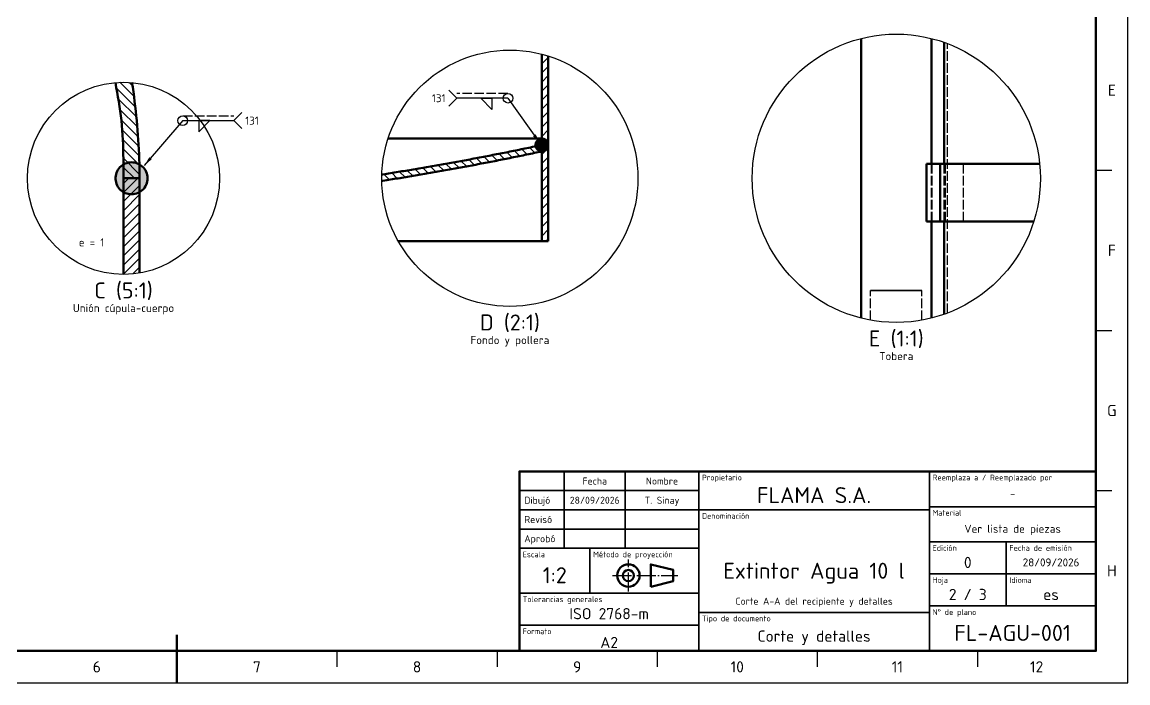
# Model space of a CAD drawing. Header units: millimetres. Extents: x 0 to 594, y 0 to 420.
# Drawn here: x 248.7 to 594, y 0 to 206.2 of the extents above; entities that cross this region are included whole.
import ezdxf
from ezdxf.enums import TextEntityAlignment as Align

# ---------------------------------------------------------------- set-up
doc = ezdxf.new("R2010")
doc.units = ezdxf.units.MM
doc.linetypes.add('ISO02-TRAZOS', pattern=[3.75, 3, -0.75])
doc.linetypes.add('ISO04-TRAZO-PUNTO', pattern=[7.625, 6, -0.75, 0.125, -0.75])
for name, color, linetype, lineweight in [('01-VISIBLE', 7, 'CONTINUOUS', 50), ('02-OCULTA', 4, 'ISO02-TRAZOS', 25), ('03-EJE', 1, 'ISO04-TRAZO-PUNTO', 25), ('05-RAYADO', 8, 'CONTINUOUS', 25), ('06-TEXTO', 7, 'CONTINUOUS', 25), ('07-RECUADRO', 7, 'CONTINUOUS', 70), ('08-FINA', 5, 'CONTINUOUS', 25), ('10-ROTULO', 7, 'CONTINUOUS', 35), ('11-TEXTO-ROTULO', 7, 'CONTINUOUS', 25), ('12-SOLDADURA', 6, 'CONTINUOUS', 25)]:
    doc.layers.add(name, color=color, linetype=linetype, lineweight=lineweight)
doc.styles.add('ISO3098', font='isocpeur.ttf')

msp = doc.modelspace()

# ---------------------------------------------------------------- hatches: boundary and pattern name
at = {"layer": '05-RAYADO'}
h = msp.add_hatch(dxfattribs=at)
h.set_pattern_fill('ANSI31', scale=0.62992)
h.paths.add_polyline_path([(413, 137.9), (411, 137.9), (411, 196.227), (411.669, 196.051), (412.611, 195.778), (413, 195.655)])
h = msp.add_hatch(dxfattribs=at)
h.set_pattern_fill('ANSI31', scale=0.62992, angle=90)
h.paths.add_polyline_path([(283.112, 186.471), (283.309, 185.164), (283.497, 183.855), (283.675, 182.545), (283.845, 181.234), (284.006, 179.922), (284.157, 178.608), (284.3, 177.294), (284.433, 175.979), (284.557, 174.663), (284.672, 173.346), (284.778, 172.028), (284.874, 170.709), (284.962, 169.39), (285.04, 168.071), (285.109, 166.75), (285.168, 165.43), (285.219, 164.109), (285.26, 162.787), (285.292, 161.466), (285.315, 160.144), (285.329, 158.822), (285.333, 157.5), (280.333, 157.5), (280.332, 158.803), (280.326, 160.105), (280.317, 161.408), (280.303, 162.71), (280.284, 164.013), (280.258, 165.315), (280.225, 166.617), (280.183, 167.919), (280.131, 169.22), (280.067, 170.521), (279.99, 171.822), (279.896, 173.121), (279.784, 174.419), (279.652, 175.715), (279.5, 177.008), (279.327, 178.299), (279.136, 179.588), (278.931, 180.874), (278.717, 182.159), (278.497, 183.443), (278.275, 184.726), (278.049, 186.009), (277.821, 187.291), (277.803, 187.391), (278.126, 187.419), (278.861, 187.464), (279.597, 187.491), (280.333, 187.5), (281.07, 187.491), (281.805, 187.464), (282.54, 187.419), (282.969, 187.382)])
h = msp.add_hatch(color=7, dxfattribs=at)
h.dxf.hatch_style = 1
h.paths.add_polyline_path([(412.959, 167.497), (412.838, 167.111), (412.642, 166.757), (412.378, 166.45), (412.058, 166.203), (411.695, 166.024), (411.303, 165.923), (410.899, 165.903), (410.499, 165.964), (410.119, 166.104), (409.776, 166.318), (409.482, 166.597), (409.251, 166.929), (409.092, 167.301), (409.01, 167.698), (409.01, 168.102), (409.092, 168.499), (409.251, 168.871), (409.482, 169.203), (409.776, 169.482), (410.119, 169.696), (410.499, 169.836), (410.899, 169.897), (411.303, 169.877), (411.695, 169.776), (412.058, 169.597), (412.378, 169.35), (412.642, 169.043), (412.838, 168.689), (412.959, 168.303), (413, 167.9)])
h = msp.add_hatch(dxfattribs=at)
h.set_pattern_fill('ANSI31', scale=0.62992, angle=90)
h.paths.add_polyline_path([(410.537, 165.802), (410.074, 165.703), (409.61, 165.605), (409.147, 165.508), (408.684, 165.41), (408.22, 165.313), (407.757, 165.216), (407.293, 165.119), (406.83, 165.023), (406.366, 164.926), (405.902, 164.83), (405.439, 164.734), (404.975, 164.639), (404.511, 164.543), (404.047, 164.448), (403.583, 164.353), (403.119, 164.258), (402.655, 164.164), (402.191, 164.07), (401.727, 163.976), (401.263, 163.882), (400.799, 163.788), (400.335, 163.695), (399.87, 163.602), (399.406, 163.509), (398.942, 163.417), (398.477, 163.324), (398.013, 163.232), (397.548, 163.14), (397.084, 163.049), (396.619, 162.957), (396.154, 162.866), (395.69, 162.775), (395.225, 162.684), (394.76, 162.594), (394.295, 162.504), (393.83, 162.414), (393.365, 162.324), (392.9, 162.234), (392.435, 162.145), (391.97, 162.056), (391.505, 161.967), (391.04, 161.879), (390.575, 161.79), (390.11, 161.702), (389.644, 161.614), (389.179, 161.527), (388.714, 161.439), (388.248, 161.352), (387.783, 161.265), (387.317, 161.178), (386.852, 161.092), (386.386, 161.006), (385.92, 160.92), (385.455, 160.834), (384.989, 160.749), (384.523, 160.663), (384.057, 160.578), (383.591, 160.493), (383.125, 160.409), (382.659, 160.325), (382.193, 160.241), (381.727, 160.157), (381.261, 160.073), (380.795, 159.99), (380.329, 159.907), (379.863, 159.824), (379.397, 159.741), (378.93, 159.659), (378.464, 159.576), (377.998, 159.495), (377.531, 159.413), (377.065, 159.331), (376.598, 159.25), (376.132, 159.169), (375.665, 159.088), (375.198, 159.008), (374.732, 158.928), (374.265, 158.848), (373.798, 158.768), (373.332, 158.688), (372.865, 158.609), (372.398, 158.53), (371.931, 158.451), (371.464, 158.373), (370.997, 158.294), (370.53, 158.216), (370.063, 158.138), (369.596, 158.061), (369.129, 157.983), (368.661, 157.906), (368.194, 157.829), (367.727, 157.753), (367.26, 157.676), (366.792, 157.6), (366.325, 157.524), (365.857, 157.448), (365.39, 157.373), (364.922, 157.298), (364.455, 157.223), (363.987, 157.148), (363.52, 157.073), (363.052, 156.999), (362.584, 156.925), (362.116, 156.851), (361.649, 156.778), (361.181, 156.705), (361.01, 156.678), (361, 157.5), (361.012, 158.482), (361.019, 158.679), (361.181, 158.705), (361.649, 158.778), (362.116, 158.851), (362.584, 158.925), (363.052, 158.999), (363.52, 159.073), (363.987, 159.148), (364.455, 159.223), (364.922, 159.298), (365.39, 159.373), (365.857, 159.448), (366.325, 159.524), (366.792, 159.6), (367.26, 159.676), (367.727, 159.753), (368.194, 159.829), (368.661, 159.906), (369.129, 159.983), (369.596, 160.061), (370.063, 160.138), (370.53, 160.216), (370.997, 160.294), (371.464, 160.373), (371.931, 160.451), (372.398, 160.53), (372.865, 160.609), (373.332, 160.688), (373.798, 160.768), (374.265, 160.848), (374.732, 160.928), (375.198, 161.008), (375.665, 161.088), (376.132, 161.169), (376.598, 161.25), (377.065, 161.331), (377.531, 161.413), (377.998, 161.495), (378.464, 161.576), (378.93, 161.659), (379.397, 161.741), (379.863, 161.824), (380.329, 161.907), (380.795, 161.99), (381.261, 162.073), (381.727, 162.157), (382.193, 162.241), (382.659, 162.325), (383.125, 162.409), (383.591, 162.493), (384.057, 162.578), (384.523, 162.663), (384.989, 162.749), (385.455, 162.834), (385.92, 162.92), (386.386, 163.006), (386.852, 163.092), (387.317, 163.178), (387.783, 163.265), (388.248, 163.352), (388.714, 163.439), (389.179, 163.527), (389.644, 163.614), (390.11, 163.702), (390.575, 163.79), (391.04, 163.879), (391.505, 163.967), (391.97, 164.056), (392.435, 164.145), (392.9, 164.234), (393.365, 164.324), (393.83, 164.414), (394.295, 164.504), (394.76, 164.594), (395.225, 164.684), (395.69, 164.775), (396.154, 164.866), (396.619, 164.957), (397.084, 165.049), (397.548, 165.14), (398.013, 165.232), (398.477, 165.324), (398.942, 165.417), (399.406, 165.509), (399.87, 165.602), (400.335, 165.695), (400.799, 165.788), (401.263, 165.882), (401.727, 165.976), (402.191, 166.07), (402.655, 166.164), (403.119, 166.258), (403.583, 166.353), (404.047, 166.448), (404.511, 166.543), (404.975, 166.639), (405.439, 166.734), (405.902, 166.83), (406.366, 166.926), (406.83, 167.023), (407.293, 167.119), (407.757, 167.216), (408.22, 167.313), (408.684, 167.41), (409.147, 167.508), (409.61, 167.605), (410.074, 167.703), (410.537, 167.802), (411, 167.9), (411, 165.9)])
h = msp.add_hatch(color=7, dxfattribs=at)
h.dxf.hatch_style = 1
h.paths.add_polyline_path([(287.731, 156.494), (287.428, 155.528), (286.937, 154.644), (286.278, 153.876), (285.478, 153.257), (284.57, 152.811), (283.59, 152.558), (282.58, 152.506), (281.58, 152.66), (280.631, 153.011), (279.773, 153.546), (279.04, 154.243), (278.462, 155.073), (278.063, 156.003), (277.859, 156.994), (277.859, 158.006), (278.063, 158.997), (278.462, 159.927), (279.04, 160.757), (279.773, 161.454), (280.631, 161.989), (281.58, 162.34), (282.58, 162.494), (283.59, 162.442), (284.57, 162.189), (285.478, 161.743), (286.278, 161.124), (286.937, 160.356), (287.428, 159.472), (287.731, 158.506), (287.833, 157.5)])
h = msp.add_hatch(dxfattribs=at)
h.set_pattern_fill('ANSI31', scale=0.62992)
h.paths.add_polyline_path([(285.333, 157.5), (285.333, 127.921), (284.735, 127.825), (284.006, 127.726), (283.274, 127.644), (282.54, 127.581), (281.805, 127.536), (281.07, 127.509), (280.333, 127.5), (280.333, 157.5)])
at = {"layer": '08-FINA'}
h = msp.add_hatch(color=7, dxfattribs=at)
h.dxf.hatch_style = 1
h.paths.add_polyline_path([(410.4, 168.5), (409.063, 171.232), (408.249, 170.651)])
h = msp.add_hatch(color=7, dxfattribs=at)
h.dxf.hatch_style = 1
h.paths.add_polyline_path([(286.833, 161.5), (289.165, 163.452), (288.406, 164.103)])

# ---------------------------------------------------------------- linework, layer by layer
at = {"layer": '01-VISIBLE'}
for points in [[(510.667, 113.866), (510.667, 201.134)], [(532.667, 162), (532.667, 201.134)], [(536.667, 162), (536.667, 199.925)], [(411, 137.9), (411, 196.227)], [(413, 137.9), (413, 195.655)], [(277.803, 187.391), (277.808, 187.362), (278.072, 185.883), (278.331, 184.404), (278.586, 182.925), (278.837, 181.444), (279.078, 179.962), (279.302, 178.478), (279.502, 176.989), (279.676, 175.498), (279.822, 174.004), (279.943, 172.507), (280.04, 171.009), (280.118, 169.509), (280.18, 168.009), (280.228, 166.508), (280.265, 165.007), (280.292, 163.506), (280.311, 162.004), (280.324, 160.503), (280.331, 159.002), (280.333, 157.5)], [(285.333, 157.5), (285.327, 159.002), (285.31, 160.504), (285.28, 162.006), (285.239, 163.508), (285.185, 165.009), (285.12, 166.51), (285.043, 168.011), (284.954, 169.51), (284.853, 171.009), (284.74, 172.507), (284.616, 174.004), (284.479, 175.5), (284.331, 176.995), (284.171, 178.489), (283.999, 179.981), (283.815, 181.472), (283.62, 182.962), (283.413, 184.45), (283.194, 185.936), (282.97, 187.382)], [(411, 169.9), (410.061, 169.9), (409.121, 169.9), (408.181, 169.9), (407.241, 169.9), (406.301, 169.9), (405.361, 169.9), (404.421, 169.9), (403.481, 169.9), (402.541, 169.9), (401.601, 169.9), (400.661, 169.9), (399.721, 169.9), (398.781, 169.9), (397.841, 169.9), (396.901, 169.9), (395.961, 169.9), (395.021, 169.9), (394.081, 169.9), (393.141, 169.9), (392.201, 169.9), (391.261, 169.9), (390.32, 169.9), (389.38, 169.9), (388.44, 169.9), (387.5, 169.9), (386.56, 169.9), (385.62, 169.9), (384.68, 169.9), (383.74, 169.9), (382.8, 169.9), (381.86, 169.9), (380.92, 169.9), (379.98, 169.9), (379.04, 169.9), (378.1, 169.9), (377.16, 169.9), (376.22, 169.9), (375.28, 169.9), (374.34, 169.9), (373.4, 169.9), (372.46, 169.9), (371.52, 169.9), (370.58, 169.9), (369.64, 169.9), (368.7, 169.9), (367.76, 169.9), (366.82, 169.9), (365.88, 169.9), (364.94, 169.9), (364, 169.9), (363.06, 169.9), (362.972, 169.9)], [(411, 169.9), (410.798, 169.89), (410.597, 169.859), (410.401, 169.808), (410.211, 169.738), (410.029, 169.649), (409.857, 169.542), (409.697, 169.418), (409.55, 169.278), (409.418, 169.124), (409.303, 168.958), (409.204, 168.781), (409.124, 168.595), (409.064, 168.401), (409.023, 168.203), (409.003, 168.001), (409.003, 167.799), (409.023, 167.597), (409.064, 167.399), (409.124, 167.205), (409.204, 167.019), (409.303, 166.842), (409.418, 166.676), (409.55, 166.522), (409.697, 166.382), (409.857, 166.258), (410.029, 166.151), (410.211, 166.062), (410.401, 165.992), (410.597, 165.941), (410.798, 165.91), (411, 165.9)], [(413, 167.9), (412.989, 168.109), (412.956, 168.316), (412.902, 168.518), (412.827, 168.713), (412.732, 168.9), (412.618, 169.076), (412.486, 169.238), (412.338, 169.386), (412.176, 169.518), (412, 169.632), (411.813, 169.727), (411.618, 169.802), (411.416, 169.856), (411.209, 169.889), (411, 169.9)], [(361.01, 156.678), (361.337, 156.729), (361.931, 156.822), (362.525, 156.916), (363.119, 157.01), (363.713, 157.104), (364.306, 157.199), (364.9, 157.294), (365.494, 157.39), (366.087, 157.486), (366.681, 157.582), (367.274, 157.679), (367.868, 157.776), (368.461, 157.873), (369.054, 157.971), (369.648, 158.069), (370.241, 158.168), (370.834, 158.267), (371.427, 158.366), (372.02, 158.466), (372.613, 158.566), (373.206, 158.667), (373.798, 158.768), (374.391, 158.869), (374.984, 158.971), (375.576, 159.073), (376.169, 159.176), (376.761, 159.279), (377.353, 159.382), (377.946, 159.485), (378.538, 159.589), (379.13, 159.694), (379.722, 159.799), (380.314, 159.904), (380.906, 160.01), (381.498, 160.116), (382.09, 160.222), (382.682, 160.329), (383.273, 160.436), (383.865, 160.543), (384.457, 160.651), (385.048, 160.759), (385.639, 160.868), (386.231, 160.977), (386.822, 161.087), (387.413, 161.196), (388.004, 161.307), (388.595, 161.417), (389.186, 161.528), (389.777, 161.639), (390.368, 161.751), (390.959, 161.863), (391.549, 161.976), (392.14, 162.089), (392.731, 162.202), (393.321, 162.315), (393.911, 162.429), (394.502, 162.544), (395.092, 162.659), (395.682, 162.774), (396.272, 162.889), (396.862, 163.005), (397.452, 163.121), (398.042, 163.238), (398.632, 163.355), (399.222, 163.472), (399.811, 163.59), (400.401, 163.708), (400.99, 163.827), (401.58, 163.946), (402.169, 164.065), (402.758, 164.185), (403.348, 164.305), (403.937, 164.425), (404.526, 164.546), (405.115, 164.667), (405.704, 164.789), (406.292, 164.911), (406.881, 165.033), (407.47, 165.156), (408.058, 165.279), (408.647, 165.402), (409.235, 165.526), (409.824, 165.65), (410.412, 165.775), (411, 165.9)], [(411, 167.9), (410.412, 167.775), (409.824, 167.65), (409.235, 167.526), (408.647, 167.402), (408.058, 167.279), (407.47, 167.156), (406.881, 167.033), (406.292, 166.911), (405.704, 166.789), (405.115, 166.667), (404.526, 166.546), (403.937, 166.425), (403.348, 166.305), (402.758, 166.185), (402.169, 166.065), (401.58, 165.946), (400.99, 165.827), (400.401, 165.708), (399.811, 165.59), (399.222, 165.472), (398.632, 165.355), (398.042, 165.238), (397.452, 165.121), (396.862, 165.005), (396.272, 164.889), (395.682, 164.774), (395.092, 164.659), (394.502, 164.544), (393.911, 164.429), (393.321, 164.315), (392.731, 164.202), (392.14, 164.089), (391.549, 163.976), (390.959, 163.863), (390.368, 163.751), (389.777, 163.639), (389.186, 163.528), (388.595, 163.417), (388.004, 163.307), (387.413, 163.196), (386.822, 163.087), (386.231, 162.977), (385.639, 162.868), (385.048, 162.759), (384.457, 162.651), (383.865, 162.543), (383.273, 162.436), (382.682, 162.329), (382.09, 162.222), (381.498, 162.116), (380.906, 162.01), (380.314, 161.904), (379.722, 161.799), (379.13, 161.694), (378.538, 161.589), (377.946, 161.485), (377.353, 161.382), (376.761, 161.279), (376.169, 161.176), (375.576, 161.073), (374.984, 160.971), (374.391, 160.869), (373.798, 160.768), (373.206, 160.667), (372.613, 160.566), (372.02, 160.466), (371.427, 160.366), (370.834, 160.267), (370.241, 160.168), (369.648, 160.069), (369.054, 159.971), (368.461, 159.873), (367.868, 159.776), (367.274, 159.679), (366.681, 159.582), (366.087, 159.486), (365.494, 159.39), (364.9, 159.294), (364.306, 159.199), (363.713, 159.104), (363.119, 159.01), (362.525, 158.916), (361.931, 158.822), (361.337, 158.729), (361.019, 158.679)], [(411, 165.9), (411, 167.9)], [(411, 165.9), (411.209, 165.911), (411.416, 165.944), (411.618, 165.998), (411.813, 166.073), (412, 166.168), (412.176, 166.282), (412.338, 166.414), (412.486, 166.562), (412.618, 166.724), (412.732, 166.9), (412.827, 167.087), (412.902, 167.282), (412.956, 167.484), (412.989, 167.691), (413, 167.9)], [(282.833, 162.5), (282.327, 162.474), (281.827, 162.398), (281.337, 162.271), (280.862, 162.095), (280.407, 161.872), (279.977, 161.604), (279.576, 161.294), (279.209, 160.945), (278.879, 160.561), (278.59, 160.145), (278.344, 159.702), (278.145, 159.237), (277.993, 158.753), (277.891, 158.257), (277.84, 157.753), (277.84, 157.247), (277.891, 156.743), (277.993, 156.247), (278.145, 155.763), (278.344, 155.298), (278.59, 154.855), (278.879, 154.439), (279.209, 154.055), (279.576, 153.706), (279.977, 153.396), (280.407, 153.128), (280.862, 152.905), (281.337, 152.729), (281.827, 152.602), (282.327, 152.526), (282.833, 152.5)], [(287.833, 157.5), (287.806, 158.023), (287.724, 158.54), (287.589, 159.045), (287.401, 159.534), (287.163, 160), (286.878, 160.439), (286.549, 160.846), (286.179, 161.216), (285.772, 161.545), (285.333, 161.83), (284.867, 162.068), (284.378, 162.255), (283.873, 162.391), (283.356, 162.473), (282.833, 162.5)], [(531.124, 162), (535.353, 162)], [(531.124, 144), (531.124, 162)], [(535.353, 162), (535.854, 162), (536.355, 162), (536.856, 162), (537.357, 162), (537.857, 162), (538.358, 162), (538.859, 162), (539.36, 162), (539.861, 162), (540.362, 162), (540.862, 162), (541.363, 162), (541.864, 162), (542.365, 162), (542.866, 162), (543.366, 162), (543.867, 162), (544.368, 162), (544.869, 162), (545.37, 162), (545.87, 162), (546.371, 162), (546.872, 162), (547.373, 162), (547.874, 162), (548.375, 162), (548.875, 162), (549.376, 162), (549.877, 162), (550.378, 162), (550.879, 162), (551.379, 162), (551.88, 162), (552.381, 162), (552.882, 162), (553.383, 162), (553.883, 162), (554.384, 162), (554.885, 162), (555.386, 162), (555.887, 162), (556.388, 162), (556.888, 162), (557.389, 162), (557.89, 162), (558.391, 162), (558.892, 162), (559.392, 162), (559.893, 162), (560.394, 162), (560.895, 162), (561.396, 162), (561.897, 162), (562.397, 162), (562.898, 162), (563.399, 162), (563.9, 162), (564.401, 162), (564.901, 162), (565.402, 162), (565.903, 162), (566.404, 162), (566.44, 162)], [(535.353, 144), (535.353, 162)], [(285.333, 157.5), (280.333, 157.5)], [(280.333, 127.5), (280.333, 157.5)], [(280.333, 157.5), (285.333, 157.5)], [(282.833, 152.5), (283.356, 152.527), (283.873, 152.609), (284.378, 152.745), (284.867, 152.932), (285.333, 153.17), (285.772, 153.455), (286.179, 153.784), (286.549, 154.154), (286.878, 154.561), (287.163, 155), (287.401, 155.466), (287.589, 155.955), (287.724, 156.46), (287.806, 156.977), (287.833, 157.5)], [(285.333, 127.921), (285.333, 157.5)], [(531.124, 144), (535.353, 144)], [(532.667, 113.866), (532.667, 144)], [(535.353, 144), (535.854, 144), (536.355, 144), (536.856, 144), (537.357, 144), (537.857, 144), (538.358, 144), (538.859, 144), (539.36, 144), (539.861, 144), (540.362, 144), (540.862, 144), (541.363, 144), (541.864, 144), (542.365, 144), (542.866, 144), (543.366, 144), (543.867, 144), (544.368, 144), (544.869, 144), (545.37, 144), (545.87, 144), (546.371, 144), (546.872, 144), (547.373, 144), (547.874, 144), (548.375, 144), (548.875, 144), (549.376, 144), (549.877, 144), (550.378, 144), (550.879, 144), (551.379, 144), (551.88, 144), (552.381, 144), (552.882, 144), (553.383, 144), (553.883, 144), (554.384, 144), (554.885, 144), (555.386, 144), (555.887, 144), (556.388, 144), (556.888, 144), (557.389, 144), (557.89, 144), (558.391, 144), (558.892, 144), (559.392, 144), (559.893, 144), (560.394, 144), (560.895, 144), (561.396, 144), (561.897, 144), (562.397, 144), (562.898, 144), (563.399, 144), (563.9, 144), (564.401, 144), (564.59, 144)], [(536.667, 115.075), (536.667, 144)], [(411, 137.9), (410.06, 137.9), (409.12, 137.9), (408.18, 137.9), (407.24, 137.9), (406.3, 137.9), (405.36, 137.9), (404.42, 137.9), (403.48, 137.9), (402.54, 137.9), (401.6, 137.9), (400.66, 137.9), (399.72, 137.9), (398.78, 137.9), (397.84, 137.9), (396.9, 137.9), (395.96, 137.9), (395.02, 137.9), (394.08, 137.9), (393.14, 137.9), (392.2, 137.9), (391.26, 137.9), (390.32, 137.9), (389.38, 137.9), (388.44, 137.9), (387.5, 137.9), (386.56, 137.9), (385.62, 137.9), (384.68, 137.9), (383.74, 137.9), (382.8, 137.9), (381.86, 137.9), (380.92, 137.9), (379.98, 137.9), (379.04, 137.9), (378.1, 137.9), (377.16, 137.9), (376.22, 137.9), (375.28, 137.9), (374.34, 137.9), (373.4, 137.9), (372.46, 137.9), (371.52, 137.9), (370.58, 137.9), (369.64, 137.9), (368.7, 137.9), (367.76, 137.9), (366.82, 137.9), (366.133, 137.9)], [(413, 137.9), (411, 137.9)]]:
    msp.add_lwpolyline(points, dxfattribs=at)
msp.add_lwpolyline([(445, 30), (452, 31.75), (452, 35.25), (445, 37)], close=True, dxfattribs=at)
for radius in [3.5, 1.75]:
    msp.add_circle((438, 33.5), radius, dxfattribs=at)
at = {"layer": '02-OCULTA'}
for points in [[(537.667, 115.443), (537.667, 199.557)], [(531.124, 144), (531.124, 162)], [(531.124, 162), (531.414, 162), (531.705, 162), (531.995, 162), (532.286, 162), (532.576, 162), (532.867, 162)], [(532.867, 162), (532.576, 162), (532.286, 162), (531.995, 162), (531.705, 162), (531.414, 162), (531.124, 162)], [(531.124, 162), (535.353, 162)], [(532.667, 144), (532.667, 162)], [(532.867, 144), (532.867, 162)], [(535.353, 144), (535.353, 162)], [(566.44, 162), (566.404, 162), (565.903, 162), (565.402, 162), (564.901, 162), (564.401, 162), (563.9, 162), (563.399, 162), (562.898, 162), (562.397, 162), (561.897, 162), (561.396, 162), (560.895, 162), (560.394, 162), (559.893, 162), (559.392, 162), (558.892, 162), (558.391, 162), (557.89, 162), (557.389, 162), (556.888, 162), (556.388, 162), (555.887, 162), (555.386, 162), (554.885, 162), (554.384, 162), (553.883, 162), (553.383, 162), (552.882, 162), (552.381, 162), (551.88, 162), (551.379, 162), (550.879, 162), (550.378, 162), (549.877, 162), (549.376, 162), (548.875, 162), (548.375, 162), (547.874, 162), (547.373, 162), (546.872, 162), (546.371, 162), (545.87, 162), (545.37, 162), (544.869, 162), (544.368, 162), (543.867, 162), (543.366, 162), (542.866, 162), (542.365, 162), (541.864, 162), (541.363, 162), (540.862, 162), (540.362, 162), (539.861, 162), (539.36, 162), (538.859, 162), (538.358, 162), (537.857, 162), (537.357, 162), (536.856, 162), (536.355, 162), (535.854, 162), (535.353, 162)], [(536.667, 144), (536.667, 162)], [(537.057, 162), (537.558, 162), (538.059, 162), (538.56, 162), (539.061, 162), (539.562, 162), (540.063, 162), (540.564, 162), (541.065, 162), (541.566, 162), (542.068, 162), (542.569, 162), (543.07, 162), (543.571, 162), (544.072, 162), (544.573, 162), (545.074, 162), (545.575, 162), (546.076, 162), (546.577, 162), (547.078, 162), (547.58, 162), (548.081, 162), (548.582, 162), (549.083, 162), (549.584, 162), (550.085, 162), (550.586, 162), (551.087, 162), (551.588, 162), (552.089, 162), (552.59, 162), (553.091, 162), (553.593, 162), (554.094, 162), (554.595, 162), (555.096, 162), (555.597, 162), (556.098, 162), (556.599, 162), (557.1, 162), (557.601, 162), (558.102, 162), (558.603, 162), (559.104, 162), (559.606, 162), (560.107, 162), (560.608, 162), (561.109, 162), (561.61, 162), (562.111, 162), (562.612, 162), (563.113, 162), (563.614, 162), (564.115, 162), (564.616, 162), (565.117, 162), (565.619, 162), (566.12, 162), (566.44, 162)], [(537.057, 162), (542.667, 162)], [(537.057, 162), (542.667, 162)], [(566.44, 162), (566.12, 162), (565.619, 162), (565.117, 162), (564.616, 162), (564.115, 162), (563.614, 162), (563.113, 162), (562.612, 162), (562.111, 162), (561.61, 162), (561.109, 162), (560.608, 162), (560.107, 162), (559.606, 162), (559.104, 162), (558.603, 162), (558.102, 162), (557.601, 162), (557.1, 162), (556.599, 162), (556.098, 162), (555.597, 162), (555.096, 162), (554.595, 162), (554.094, 162), (553.593, 162), (553.091, 162), (552.59, 162), (552.089, 162), (551.588, 162), (551.087, 162), (550.586, 162), (550.085, 162), (549.584, 162), (549.083, 162), (548.582, 162), (548.081, 162), (547.58, 162), (547.078, 162), (546.577, 162), (546.076, 162), (545.575, 162), (545.074, 162), (544.573, 162), (544.072, 162), (543.571, 162), (543.07, 162), (542.569, 162), (542.068, 162), (541.566, 162), (541.065, 162), (540.564, 162), (540.063, 162), (539.562, 162), (539.061, 162), (538.56, 162), (538.059, 162), (537.558, 162), (537.057, 162)], [(537.057, 144), (537.057, 162)], [(537.057, 144), (537.057, 162)], [(542.667, 144), (542.667, 162)], [(542.667, 144), (542.667, 162)], [(531.124, 144), (531.414, 144), (531.705, 144), (531.995, 144), (532.286, 144), (532.576, 144), (532.867, 144)], [(532.867, 144), (532.576, 144), (532.286, 144), (531.995, 144), (531.705, 144), (531.414, 144), (531.124, 144)], [(531.124, 144), (535.353, 144)], [(564.59, 144), (564.401, 144), (563.9, 144), (563.399, 144), (562.898, 144), (562.397, 144), (561.897, 144), (561.396, 144), (560.895, 144), (560.394, 144), (559.893, 144), (559.392, 144), (558.892, 144), (558.391, 144), (557.89, 144), (557.389, 144), (556.888, 144), (556.388, 144), (555.887, 144), (555.386, 144), (554.885, 144), (554.384, 144), (553.883, 144), (553.383, 144), (552.882, 144), (552.381, 144), (551.88, 144), (551.379, 144), (550.879, 144), (550.378, 144), (549.877, 144), (549.376, 144), (548.875, 144), (548.375, 144), (547.874, 144), (547.373, 144), (546.872, 144), (546.371, 144), (545.87, 144), (545.37, 144), (544.869, 144), (544.368, 144), (543.867, 144), (543.366, 144), (542.866, 144), (542.365, 144), (541.864, 144), (541.363, 144), (540.862, 144), (540.362, 144), (539.861, 144), (539.36, 144), (538.859, 144), (538.358, 144), (537.857, 144), (537.357, 144), (536.856, 144), (536.355, 144), (535.854, 144), (535.353, 144)], [(564.59, 144), (564.115, 144), (563.614, 144), (563.113, 144), (562.612, 144), (562.111, 144), (561.61, 144), (561.109, 144), (560.608, 144), (560.107, 144), (559.606, 144), (559.104, 144), (558.603, 144), (558.102, 144), (557.601, 144), (557.1, 144), (556.599, 144), (556.098, 144), (555.597, 144), (555.096, 144), (554.595, 144), (554.094, 144), (553.593, 144), (553.091, 144), (552.59, 144), (552.089, 144), (551.588, 144), (551.087, 144), (550.586, 144), (550.085, 144), (549.584, 144), (549.083, 144), (548.582, 144), (548.081, 144), (547.58, 144), (547.078, 144), (546.577, 144), (546.076, 144), (545.575, 144), (545.074, 144), (544.573, 144), (544.072, 144), (543.571, 144), (543.07, 144), (542.569, 144), (542.068, 144), (541.566, 144), (541.065, 144), (540.564, 144), (540.063, 144), (539.562, 144), (539.061, 144), (538.56, 144), (538.059, 144), (537.558, 144), (537.057, 144)], [(537.057, 144), (542.667, 144)], [(537.057, 144), (542.667, 144)], [(537.057, 144), (537.558, 144), (538.059, 144), (538.56, 144), (539.061, 144), (539.562, 144), (540.063, 144), (540.564, 144), (541.065, 144), (541.566, 144), (542.068, 144), (542.569, 144), (543.07, 144), (543.571, 144), (544.072, 144), (544.573, 144), (545.074, 144), (545.575, 144), (546.076, 144), (546.577, 144), (547.078, 144), (547.58, 144), (548.081, 144), (548.582, 144), (549.083, 144), (549.584, 144), (550.085, 144), (550.586, 144), (551.087, 144), (551.588, 144), (552.089, 144), (552.59, 144), (553.091, 144), (553.593, 144), (554.094, 144), (554.595, 144), (555.096, 144), (555.597, 144), (556.098, 144), (556.599, 144), (557.1, 144), (557.601, 144), (558.102, 144), (558.603, 144), (559.104, 144), (559.606, 144), (560.107, 144), (560.608, 144), (561.109, 144), (561.61, 144), (562.111, 144), (562.612, 144), (563.113, 144), (563.614, 144), (564.115, 144), (564.59, 144)], [(529.667, 122.5), (529.167, 122.5), (528.667, 122.5), (528.167, 122.5), (527.667, 122.5), (527.167, 122.5), (526.667, 122.5), (526.167, 122.5), (525.667, 122.5), (525.167, 122.5), (524.667, 122.5), (524.167, 122.5), (523.667, 122.5), (523.167, 122.5), (522.667, 122.5), (522.167, 122.5), (521.667, 122.5), (521.167, 122.5), (520.667, 122.5), (520.167, 122.5), (519.667, 122.5), (519.167, 122.5), (518.667, 122.5), (518.167, 122.5), (517.667, 122.5), (517.167, 122.5), (516.667, 122.5), (516.167, 122.5), (515.667, 122.5), (515.167, 122.5), (514.667, 122.5), (514.167, 122.5), (513.667, 122.5)], [(513.667, 122.5), (514.167, 122.5), (514.667, 122.5), (515.167, 122.5), (515.667, 122.5), (516.167, 122.5), (516.667, 122.5), (517.167, 122.5), (517.667, 122.5), (518.167, 122.5), (518.667, 122.5), (519.167, 122.5), (519.667, 122.5), (520.167, 122.5), (520.667, 122.5), (521.167, 122.5), (521.667, 122.5), (522.167, 122.5), (522.667, 122.5), (523.167, 122.5), (523.667, 122.5), (524.167, 122.5), (524.667, 122.5), (525.167, 122.5), (525.667, 122.5), (526.167, 122.5), (526.667, 122.5), (527.167, 122.5), (527.667, 122.5), (528.167, 122.5), (528.667, 122.5), (529.167, 122.5), (529.667, 122.5)], [(513.667, 113.22), (513.667, 122.5)], [(529.667, 113.22), (529.667, 122.5)]]:
    msp.add_lwpolyline(points, dxfattribs=at)
at = {"layer": '03-EJE'}
for p, q in [((438, 28.5), (438, 38.5)), ((433, 33.5), (453.5, 33.5))]:
    msp.add_line(p, q, dxfattribs=at)
at = {"layer": '07-RECUADRO'}
msp.add_line((297, 0), (297, 15), dxfattribs=at)
for points in [[(20, 10), (584, 10), (584, 410), (20, 410)], [(404, 10), (584, 10), (584, 66), (404, 66)]]:
    msp.add_lwpolyline(points, close=True, dxfattribs=at)
at = {"layer": '08-FINA'}
for p, q in [((584, 160), (589, 160)), ((584, 110), (589, 110)), ((584, 60), (589, 60)), ((347, 10), (347, 5)), ((397, 10), (397, 5)), ((447, 10), (447, 5)), ((497, 10), (497, 5)), ((547, 10), (547, 5))]:
    msp.add_line(p, q, dxfattribs=at)
msp.add_lwpolyline([(0, 0), (594, 0), (594, 420), (0, 420)], close=True, dxfattribs=at)
for centre, radius in [((521.667, 157.5), 45), ((401, 157.5), 40), ((280.333, 157.5), 30)]:
    msp.add_circle(centre, radius, dxfattribs=at)
at = {"layer": '10-ROTULO'}
for points in [[(404, 60), (418, 60), (418, 66), (404, 66)], [(418, 60), (437, 60), (437, 66), (418, 66)], [(437, 60), (460, 60), (460, 66), (437, 66)], [(460, 54), (532, 54), (532, 66), (460, 66)], [(532, 55), (584, 55), (584, 66), (532, 66)], [(404, 54), (418, 54), (418, 60), (404, 60)], [(418, 54), (437, 54), (437, 60), (418, 60)], [(437, 54), (460, 54), (460, 60), (437, 60)], [(404, 48), (418, 48), (418, 54), (404, 54)], [(418, 48), (437, 48), (437, 54), (418, 54)], [(437, 48), (460, 48), (460, 54), (437, 54)], [(460, 22), (532, 22), (532, 54), (460, 54)], [(532, 44), (584, 44), (584, 55), (532, 55)], [(404, 42), (418, 42), (418, 48), (404, 48)], [(418, 42), (437, 42), (437, 48), (418, 48)], [(437, 42), (460, 42), (460, 48), (437, 48)], [(404, 28), (426, 28), (426, 42), (404, 42)], [(426, 28), (460, 28), (460, 42), (426, 42)], [(532, 34), (556, 34), (556, 44), (532, 44)], [(556, 34), (584, 34), (584, 44), (556, 44)], [(532, 24), (556, 24), (556, 34), (532, 34)], [(556, 24), (584, 24), (584, 34), (556, 34)], [(404, 18), (460, 18), (460, 28), (404, 28)], [(460, 10), (532, 10), (532, 22), (460, 22)], [(532, 10), (584, 10), (584, 24), (532, 24)], [(404, 10), (460, 10), (460, 18), (404, 18)]]:
    msp.add_lwpolyline(points, close=True, dxfattribs=at)
at = {"layer": '12-SOLDADURA'}
for p, q in [((384.4, 182.5), (381.9, 185)), ((384.4, 182.5), (381.9, 180)), ((400.4, 182.5), (384.4, 182.5)), ((400.4, 182.5), (410.4, 168.5)), ((314.833, 175.5), (317.333, 178)), ((298.833, 175.5), (286.833, 161.5)), ((298.833, 175.5), (314.833, 175.5)), ((314.833, 175.5), (317.333, 173))]:
    msp.add_line(p, q, dxfattribs=at)
at = {"layer": '12-SOLDADURA', "linetype": 'ISO02-TRAZOS'}
for p, q in [((400.4, 184), (384.4, 184)), ((298.833, 177), (314.833, 177))]:
    msp.add_line(p, q, dxfattribs=at)
at = {"layer": '12-SOLDADURA'}
for points in [[(395.4, 182.5), (395.4, 179), (391.9, 182.5)], [(303.833, 175.5), (303.833, 172), (307.333, 175.5)]]:
    msp.add_lwpolyline(points, close=True, dxfattribs=at)
for centre in [(400.4, 182.5), (298.833, 175.5)]:
    msp.add_circle(centre, 1.5, dxfattribs=at)

# ---------------------------------------------------------------- texts
at = {"layer": '06-TEXTO', "style": 'ISO3098'}
for s, height, p in [('E', 3.5, (589, 185)), ('e = 1', 2.5, (270.333, 137.5)), ('F', 3.5, (589, 135)), ('C (5:1)', 5, (280.333, 122.5)), ('Unión cúpula-cuerpo', 2.5, (280.333, 117)), ('D (2:1)', 5, (401, 112.5)), ('E (1:1)', 5, (521.667, 107.5)), ('Fondo y pollera', 2.5, (401, 107)), ('Tobera', 2.5, (521.667, 102)), ('G', 3.5, (589, 85)), ('H', 3.5, (589, 35)), ('6', 3.5, (272, 5)), ('7', 3.5, (322, 5)), ('8', 3.5, (372, 5)), ('9', 3.5, (422, 5)), ('10', 3.5, (472, 5)), ('11', 3.5, (522, 5)), ('12', 3.5, (565.5, 5))]:
    msp.add_text(s, height=height, dxfattribs=at).set_placement(p, align=Align.MIDDLE_CENTER)
at = {"layer": '11-TEXTO-ROTULO', "style": 'ISO3098'}
for s, height, p in [('Fecha', 2.2, (427.5, 63)), ('Nombre', 2.2, (448.5, 63)), ('FLAMA S.A.', 5, (496, 58.6)), ('-', 2.5, (558, 59.1)), ('28/09/2026', 2.2, (427.5, 57)), ('T. Sinay', 2.2, (448.5, 57)), ('Ver lista de piezas', 2.5, (558, 48.1)), ('0', 3.5, (544, 37.6)), ('28/09/2026', 2.5, (570, 37.6)), ('1:2', 5, (415, 33.6)), ('Extintor Agua 10 l', 5, (496, 35)), ('2 / 3', 3.5, (544, 27.6)), ('es', 3.5, (570, 27.6)), ('Corte A-A del recipiente y detalles', 2.2, (496, 25.5)), ('ISO 2768-m', 3.5, (432, 21.6)), ('FL-AGU-001', 5, (558, 15.6)), ('A2', 3.5, (432, 12.6)), ('Corte y detalles', 3.5, (496, 14.6))]:
    msp.add_text(s, height=height, dxfattribs=at).set_placement(p, align=Align.MIDDLE_CENTER)
for s, p in [('Propietario', (461, 65)), ('Reemplaza a / Reemplazado por', (533, 65)), ('Denominación', (461, 53)), ('Material', (533, 54)), ('Edición', (533, 43)), ('Fecha de emisión', (557, 43)), ('Escala', (405, 41)), ('Método de proyección', (427, 41)), ('Hoja', (533, 33)), ('Idioma', (557, 33)), ('Tolerancias generales', (405, 27)), ('Tipo de documento', (461, 21)), ('N° de plano', (533, 23)), ('Formato', (405, 17))]:
    msp.add_text(s, height=1.8, dxfattribs=at).set_placement(p, align=Align.TOP_LEFT)
for s, p in [('Dibujó', (405.5, 57)), ('Revisó', (405.5, 51)), ('Aprobó', (405.5, 45))]:
    msp.add_text(s, height=2.2, dxfattribs=at).set_placement(p, align=Align.MIDDLE_LEFT)
at = {"layer": '12-SOLDADURA', "style": 'ISO3098'}
msp.add_text('131', height=2.5, dxfattribs=at).set_placement((380.9, 182.5), align=Align.MIDDLE_RIGHT)
msp.add_text('131', height=2.5, dxfattribs=at).set_placement((318.333, 175.5), align=Align.MIDDLE_LEFT)

doc.saveas('drawing.dxf')
